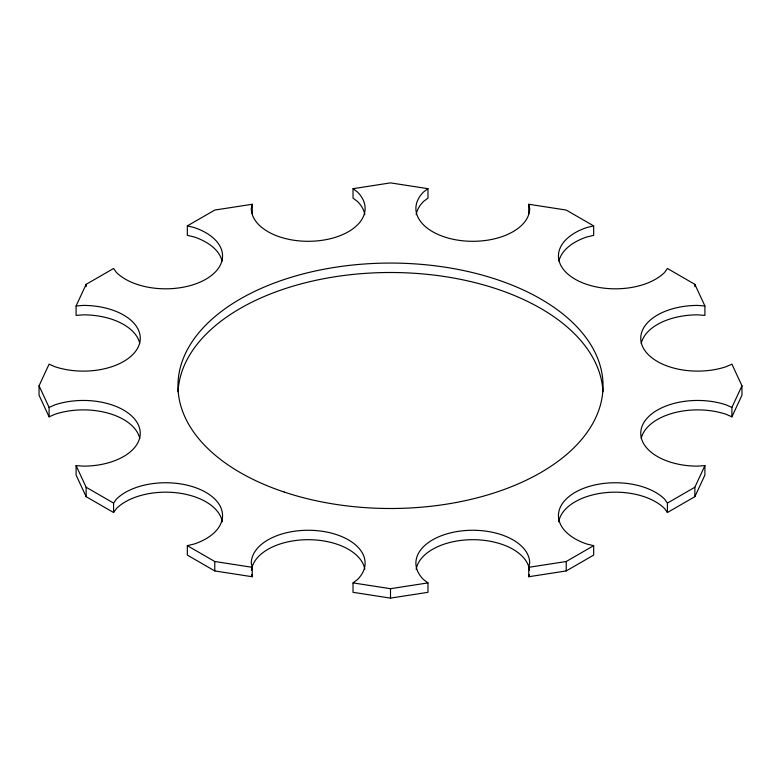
<?xml version="1.0" encoding="UTF-8"?>
<svg xmlns="http://www.w3.org/2000/svg" width="781" height="781" viewBox="0 0 781 781"><rect width="100%" height="100%" fill="white"/><g stroke="black" fill="none" stroke-linecap="round" stroke-linejoin="round"><path stroke-width="1.17" d="M222.068 261.118A56.906 32.851 0 0 0 194.108 236.955L187.333 235.335L187.333 225.904L214.775 210.06L252.253 204.261L251.297 208.459A56.906 32.851 0 0 0 322.924 240.187A56.906 32.851 0 0 0 357.483 192.028L353.022 188.68L353.022 198.101L357.483 201.459A56.906 32.851 0 0 1 364.825 214.668M641.23 438.444A56.906 32.851 0 0 1 726.096 414.281L731.904 416.849L731.904 407.428L726.096 404.851A56.906 32.851 0 0 0 642.685 424.796A56.906 32.851 0 0 0 697.648 466.15L704.911 465.603L704.911 475.033L694.865 496.667L667.423 512.512L667.423 503.081L664.621 499.176A56.906 32.851 0 0 0 575.109 492.372A56.906 32.851 0 0 0 586.892 544.045L593.667 545.665L593.667 555.096L566.225 570.94L528.747 576.739L528.747 567.309L529.703 563.111A56.906 32.851 0 0 0 458.076 531.383A56.906 32.851 0 0 0 423.517 579.541L427.978 582.899L427.978 592.32L390.5 598.119L353.022 592.32L353.022 582.899L357.483 579.541A56.906 32.851 0 0 0 322.924 531.383A56.906 32.851 0 0 0 251.297 563.111L252.253 567.309L252.253 576.739L214.775 570.94L187.333 555.096L187.333 545.665L194.108 544.045A56.906 32.851 0 0 0 205.891 492.372A56.906 32.851 0 0 0 116.379 499.176L113.577 503.081L113.577 512.512L86.135 496.667L76.089 475.033L76.089 465.603L83.352 466.15A56.906 32.851 0 0 0 138.315 424.796A56.906 32.851 0 0 0 54.904 404.851L49.096 407.428L49.096 416.849L54.904 414.281A56.906 32.851 0 0 1 139.77 438.444M528.747 576.739L529.225 574.64M641.23 343.415A56.906 32.851 0 0 1 697.648 314.85L704.911 315.397L704.911 305.967L697.648 305.42A56.906 32.851 0 0 0 642.685 346.774A56.906 32.851 0 0 0 726.096 366.719L731.904 364.151L741.95 385.785L731.904 407.428M49.096 416.849L39.05 395.215L39.05 385.785L49.096 364.151L54.904 366.719A56.906 32.851 0 0 0 138.315 346.774A56.906 32.851 0 0 0 83.352 305.42L76.089 305.967L76.089 315.397L83.352 314.85A56.906 32.851 0 0 1 139.77 343.415M76.089 305.967L86.135 284.333L113.577 268.488L116.379 272.403A56.906 32.851 0 0 0 205.891 279.198A56.906 32.851 0 0 0 194.108 227.525L187.333 225.904M694.865 496.667L694.865 487.237L704.911 465.603M731.904 416.849L741.95 395.215L741.95 385.785M113.577 512.512L116.379 508.597A56.906 32.851 0 0 1 177.677 492.918A56.906 32.851 0 0 1 222.282 521.815M416.175 214.668A56.906 32.851 0 0 1 423.517 201.459L427.978 198.101L427.978 188.68L423.517 192.028A56.906 32.851 0 0 0 458.076 240.187A56.906 32.851 0 0 0 529.703 208.459L528.747 204.261L566.225 210.06L593.667 225.904L593.667 235.335L586.892 236.955A56.906 32.851 0 0 0 558.932 261.118M528.747 567.309L566.225 561.51L593.667 545.665M667.423 503.081L694.865 487.237M593.667 225.904L586.892 227.525A56.906 32.851 0 0 0 575.109 279.198A56.906 32.851 0 0 0 664.621 272.403L667.423 268.488L694.865 284.333L704.911 305.967M353.022 188.68L390.5 182.881L427.978 188.68M353.022 582.899L390.5 588.698L427.978 582.899M187.333 545.665L214.775 561.51L252.253 567.309M76.089 465.603L86.135 487.237L113.577 503.081M667.423 512.512L664.621 508.597A56.906 32.851 0 0 0 603.322 492.918A56.906 32.851 0 0 0 558.718 521.815M39.05 385.785L49.096 407.428M251.775 574.64L252.253 576.739M694.865 284.333L694.865 286.686M566.225 561.51L566.225 570.94M528.747 204.261L528.747 213.691M390.5 588.698L390.5 598.119M252.253 204.261L252.253 213.691M214.775 561.51L214.775 570.94M86.135 284.333L86.135 286.686M86.135 487.237L86.135 496.667M178.048 391.671A212.539 122.715 0 0 1 390.5 272.501A212.539 122.715 0 0 1 602.952 391.671M416.175 569.329A56.906 32.851 0 0 1 473.735 539.691A56.906 32.851 0 0 1 529.577 570.403M251.423 570.403A56.906 32.851 0 0 1 307.265 539.691A56.906 32.851 0 0 1 364.825 569.329M284.225 492.059A212.539 122.715 0 0 0 603.039 385.785A212.539 122.715 0 0 0 284.225 279.51A212.539 122.715 0 0 0 284.225 492.059"/></g></svg>
